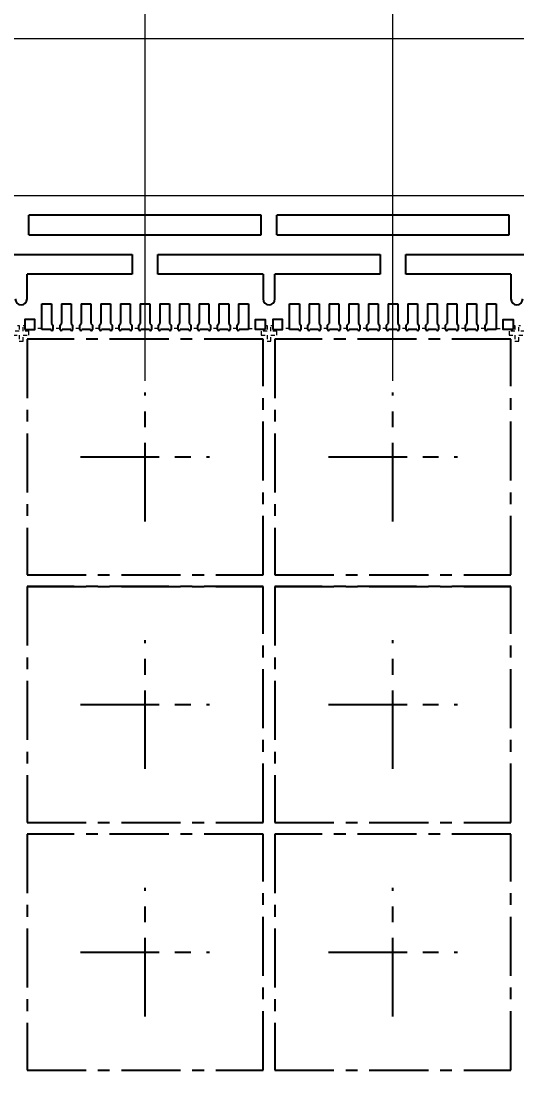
# Model space of a CAD drawing. Header units: millimetres. Extents: x 586 to 984, y 385 to 645.
# Drawn here: x 673.33 to 685.93, y 575.59 to 602.43 of the extents above; entities that cross this region are included whole.
import ezdxf

# ---------------------------------------------------------------- set-up
doc = ezdxf.new("R2010")
doc.units = ezdxf.units.MM
doc.linetypes.add('CENTER', pattern=[2, 1.25, -0.25, 0.25, -0.25])
doc.linetypes.add('HIDDEN', pattern=[0.375, 0.25, -0.125])
for name, color, linetype in [('1', 7, 'Continuous'), ('1D', 4, 'Continuous'), ('center', 1, 'Continuous'), ('LFBOT', 4, 'Continuous'), ('LFTOP', 7, 'Continuous'), ('PKG', 2, 'Continuous'), ('标注', 4, 'Continuous')]:
    doc.layers.add(name, color=color, linetype=linetype)
doc.layers.add('DIM', color=4, linetype='Continuous', lineweight=18)
doc.styles.add('SIMPLEX', font='SIMPLEX')
doc.dimstyles.get("Standard").update_dxf_attribs({"dimscale": 4.5, "dimtxt": 0.16, "dimasz": 0.12, "dimexe": 0.08, "dimexo": 0.05, "dimgap": 0.08, "dimtad": 0, "dimdec": 3, "dimzin": 0, "dimdsep": 46, "dimtxsty": 'Standard', "dimcen": 0.09, "dimadec": 0, "dimazin": 0, "dimtfac": 1, "dimtdec": 3, "dimtmove": 0, "dimatfit": 3, "dimfxl": 1, "dimtolj": 1, "dimtzin": 0, "dimarcsym": 0})

# ---------------------------------------------------------------- blocks, each defined once
blk = doc.blocks.new('*D56')
at = {"layer": 'Defpoints', "color": 0}
for p in [(655.911, 607.969), (693.328, 600.475), (655.078, 590.087)]:
    blk.add_point(p, dxfattribs=at)
at = {"layer": '标注', "color": 1, "lineweight": 5}
for p, q in [((655.911, 606.799), (655.911, 607.969)), ((655.078, 605.629), (655.911, 606.799)), ((655.078, 590.402), (655.078, 605.629))]:
    blk.add_line(p, q, dxfattribs=at)
at = {"layer": '标注', "color": 1, "lineweight": 0, "insert": (655.911, 610.845), "char_height": 1.125, "attachment_point": 5, "rotation": 90, "style": 'SIMPLEX'}
blk.add_mtext('38.250', dxfattribs=at)

msp = doc.modelspace()

# ---------------------------------------------------------------- linework, layer by layer
at = {"layer": '1'}
for p, q in [((679.4284, 597.4869, -0.0958), (673.5284, 597.4869, -0.0958)), ((673.5284, 596.9869, -0.0958), (673.5284, 597.4869, -0.0958)), ((679.4284, 596.9869, -0.0958), (679.4284, 597.4869, -0.0958)), ((685.7284, 597.4869, -0.0958), (679.8284, 597.4869, -0.0958)), ((679.8284, 596.9869, -0.0958), (679.8284, 597.4869, -0.0958)), ((685.7284, 596.9869, -0.0958), (685.7284, 597.4869, -0.0958)), ((673.5284, 596.9869, -0.0958), (679.4284, 596.9869, -0.0958)), ((679.8284, 596.9869, -0.0958), (685.7284, 596.9869, -0.0958))]:
    msp.add_line(p, q, dxfattribs=at)
at = {"layer": '1', "ltscale": 10}
for p, q in [((670.5034, 596.4869, -0.0958), (676.1534, 596.4869, -0.0958)), ((676.1534, 596.4869, -0.0958), (676.1534, 595.9869, -0.0958)), ((676.8034, 595.9869, -0.0958), (676.8034, 596.4869, -0.0958)), ((676.8034, 596.4869, -0.0958), (682.4534, 596.4869, -0.0958)), ((682.4534, 596.4869, -0.0958), (682.4534, 595.9869, -0.0958)), ((683.1034, 595.9869, -0.0958), (683.1034, 596.4869, -0.0958)), ((683.1034, 596.4869, -0.0958), (688.7534, 596.4869, -0.0958)), ((676.1534, 595.9869, -0.0958), (673.4784, 595.9869, -0.0958)), ((673.4784, 595.3569, -0.0958), (673.4784, 595.9869, -0.0958)), ((679.4784, 595.9869, -0.0958), (676.8034, 595.9869, -0.0958)), ((679.4784, 595.9869, -0.0958), (679.4784, 595.3569, -0.0958)), ((682.4534, 595.9869, -0.0958), (679.7784, 595.9869, -0.0958)), ((679.7784, 595.3569, -0.0958), (679.7784, 595.9869, -0.0958)), ((685.7784, 595.9869, -0.0958), (683.1034, 595.9869, -0.0958)), ((685.7784, 595.9869, -0.0958), (685.7784, 595.3569, -0.0958))]:
    msp.add_line(p, q, dxfattribs=at)
at = {"layer": '1', "color": 1, "lineweight": 0, "elevation": -0.0958}
msp.add_lwpolyline([(737.2284, 523.9869), (655.0784, 523.9869), (654.0784, 524.9869), (654.0784, 535.4869), (654.6784, 535.4869, 0.4142136), (655.0784, 535.8869), (655.0784, 555.0869, 0.4142136), (654.6784, 555.4869), (654.0784, 555.4869), (654.0784, 570.4869), (654.6784, 570.4869, 0.4142136), (655.0784, 570.8869), (655.0784, 590.0869, 0.4142136), (654.6784, 590.4869), (654.0784, 590.4869), (654.0784, 600.9869), (655.0784, 601.9869), (737.2284, 601.9869)], format="xyb", dxfattribs=at)
at = {"layer": '1', "ltscale": 10}
for centre in [(673.3284, 595.3569, -0.0958), (679.6284, 595.3569, -0.0958), (685.9284, 595.3569, -0.0958)]:
    msp.add_arc(centre, 0.15, 180, 0, dxfattribs=at)
at = {"layer": '1D', "linetype": 'HIDDEN', "lineweight": 0, "ltscale": 0.25, "elevation": -0.0958}
for points in [[(673.2334, 594.6819), (673.2784, 594.6819), (673.2784, 594.5369), (673.1284, 594.5369), (673.1284, 594.4369), (673.2784, 594.4369), (673.2784, 594.2869), (673.3784, 594.2869), (673.3784, 594.4369), (673.5284, 594.4369), (673.5284, 594.5369), (673.3784, 594.5369), (673.3784, 594.6819), (673.4234, 594.6819)], [(679.5334, 594.6819), (679.5784, 594.6819), (679.5784, 594.5369), (679.4284, 594.5369), (679.4284, 594.4369), (679.5784, 594.4369), (679.5784, 594.2869), (679.6784, 594.2869), (679.6784, 594.4369), (679.8284, 594.4369), (679.8284, 594.5369), (679.6784, 594.5369), (679.6784, 594.6819), (679.7234, 594.6819)], [(685.8334, 594.6819), (685.8784, 594.6819), (685.8784, 594.5369), (685.7284, 594.5369), (685.7284, 594.4369), (685.8784, 594.4369), (685.8784, 594.2869), (685.9784, 594.2869), (685.9784, 594.4369), (686.1284, 594.4369), (686.1284, 594.5369), (685.9784, 594.5369), (685.9784, 594.6819), (686.0234, 594.6819)]]:
    msp.add_lwpolyline(points, dxfattribs=at)
at = {"layer": 'center', "linetype": 'CENTER', "ltscale": 1.6}
for p, q in [((676.4784, 589.6969, -0.0958), (676.4784, 592.9769, -0.0958)), ((682.7784, 589.6969, -0.0958), (682.7784, 592.9769, -0.0958)), ((674.8384, 591.3369, -0.0958), (678.1184, 591.3369, -0.0958)), ((681.1384, 591.3369, -0.0958), (684.4184, 591.3369, -0.0958)), ((676.4784, 583.3969, -0.0958), (676.4784, 586.6769, -0.0958)), ((682.7784, 583.3969, -0.0958), (682.7784, 586.6769, -0.0958)), ((674.8384, 585.0369, -0.0958), (678.1184, 585.0369, -0.0958)), ((681.1384, 585.0369, -0.0958), (684.4184, 585.0369, -0.0958)), ((676.4784, 577.0969, -0.0958), (676.4784, 580.3769, -0.0958)), ((682.7784, 577.0969, -0.0958), (682.7784, 580.3769, -0.0958)), ((674.8384, 578.7369, -0.0958), (678.1184, 578.7369, -0.0958)), ((681.1384, 578.7369, -0.0958), (684.4184, 578.7369, -0.0958))]:
    msp.add_line(p, q, dxfattribs=at)
at = {"layer": 'DIM'}
for p, q in [((676.4784, 593.2769, -0.0958), (676.4784, 607.9043, -0.0958)), ((682.7784, 593.2769, -0.0958), (682.7784, 607.9043, -0.0958))]:
    msp.add_line(p, q, dxfattribs=at)
at = {"layer": 'DIM', "color": 1}
msp.add_line((658.5784, 597.9869, -0.0958), (730.5784, 597.9869, -0.0958), dxfattribs=at)
at = {"layer": 'LFBOT', "linetype": 'HIDDEN', "lineweight": 5, "ltscale": 0.3}
for p, q in [((673.8534, 594.6069, -0.0958), (673.6734, 594.6069, -0.0958)), ((674.3184, 594.6069, -0.0958), (674.1384, 594.6069, -0.0958)), ((674.8184, 594.6069, -0.0958), (674.6384, 594.6069, -0.0958)), ((675.3184, 594.6069, -0.0958), (675.1384, 594.6069, -0.0958)), ((675.8184, 594.6069, -0.0958), (675.6384, 594.6069, -0.0958)), ((676.3184, 594.6069, -0.0958), (676.1384, 594.6069, -0.0958)), ((676.8184, 594.6069, -0.0958), (676.6384, 594.6069, -0.0958)), ((677.3184, 594.6069, -0.0958), (677.1384, 594.6069, -0.0958)), ((677.8184, 594.6069, -0.0958), (677.6384, 594.6069, -0.0958)), ((678.3184, 594.6069, -0.0958), (678.1384, 594.6069, -0.0958)), ((678.8184, 594.6069, -0.0958), (678.6384, 594.6069, -0.0958)), ((679.1034, 594.6069, -0.0958), (679.2834, 594.6069, -0.0958)), ((680.1534, 594.6069, -0.0958), (679.9734, 594.6069, -0.0958)), ((680.6184, 594.6069, -0.0958), (680.4384, 594.6069, -0.0958)), ((681.1184, 594.6069, -0.0958), (680.9384, 594.6069, -0.0958)), ((681.6184, 594.6069, -0.0958), (681.4384, 594.6069, -0.0958)), ((682.1184, 594.6069, -0.0958), (681.9384, 594.6069, -0.0958)), ((682.6184, 594.6069, -0.0958), (682.4384, 594.6069, -0.0958)), ((683.1184, 594.6069, -0.0958), (682.9384, 594.6069, -0.0958)), ((683.6184, 594.6069, -0.0958), (683.4384, 594.6069, -0.0958)), ((684.1184, 594.6069, -0.0958), (683.9384, 594.6069, -0.0958)), ((684.6184, 594.6069, -0.0958), (684.4384, 594.6069, -0.0958)), ((685.1184, 594.6069, -0.0958), (684.9384, 594.6069, -0.0958)), ((685.4034, 594.6069, -0.0958), (685.5834, 594.6069, -0.0958))]:
    msp.add_line(p, q, dxfattribs=at)
at = {"layer": 'LFTOP', "color": 7}
for p, q in [((673.8534, 594.5819, -0.0958), (673.8534, 595.2369, -0.0958)), ((674.1034, 595.2369, -0.0958), (674.1034, 594.7369, -0.0958)), ((674.3534, 595.2369, -0.0958), (674.3534, 594.7369, -0.0958)), ((674.6034, 595.2369, -0.0958), (674.6034, 594.7369, -0.0958)), ((674.8534, 595.2369, -0.0958), (674.8534, 594.7369, -0.0958)), ((675.1034, 595.2369, -0.0958), (675.1034, 594.7369, -0.0958)), ((675.3534, 595.2369, -0.0958), (675.3534, 594.7369, -0.0958)), ((675.6034, 595.2369, -0.0958), (675.6034, 594.7369, -0.0958)), ((675.8534, 595.2369, -0.0958), (675.8534, 594.7369, -0.0958)), ((676.1034, 595.2369, -0.0958), (676.1034, 594.7369, -0.0958)), ((676.3534, 595.2369, -0.0958), (676.3534, 594.7369, -0.0958)), ((676.6034, 595.2369, -0.0958), (676.6034, 594.7369, -0.0958)), ((676.8534, 595.2369, -0.0958), (676.8534, 594.7369, -0.0958)), ((677.1034, 595.2369, -0.0958), (677.1034, 594.7369, -0.0958)), ((677.3534, 595.2369, -0.0958), (677.3534, 594.7369, -0.0958)), ((677.6034, 595.2369, -0.0958), (677.6034, 594.7369, -0.0958)), ((677.8534, 595.2369, -0.0958), (677.8534, 594.7369, -0.0958)), ((678.1034, 595.2369, -0.0958), (678.1034, 594.7369, -0.0958)), ((678.3534, 595.2369, -0.0958), (678.3534, 594.7369, -0.0958)), ((678.6034, 595.2369, -0.0958), (678.6034, 594.7369, -0.0958)), ((678.8534, 595.2369, -0.0958), (678.8534, 594.7369, -0.0958)), ((679.1034, 595.2369, -0.0958), (679.1034, 594.5819, -0.0958)), ((680.1534, 594.5819, -0.0958), (680.1534, 595.2369, -0.0958)), ((680.4034, 595.2369, -0.0958), (680.4034, 594.7369, -0.0958)), ((680.6534, 595.2369, -0.0958), (680.6534, 594.7369, -0.0958)), ((680.9034, 595.2369, -0.0958), (680.9034, 594.7369, -0.0958)), ((681.1534, 595.2369, -0.0958), (681.1534, 594.7369, -0.0958)), ((681.4034, 595.2369, -0.0958), (681.4034, 594.7369, -0.0958)), ((681.6534, 595.2369, -0.0958), (681.6534, 594.7369, -0.0958)), ((681.9034, 595.2369, -0.0958), (681.9034, 594.7369, -0.0958)), ((682.1534, 595.2369, -0.0958), (682.1534, 594.7369, -0.0958)), ((682.4034, 595.2369, -0.0958), (682.4034, 594.7369, -0.0958)), ((682.6534, 595.2369, -0.0958), (682.6534, 594.7369, -0.0958)), ((682.9034, 595.2369, -0.0958), (682.9034, 594.7369, -0.0958)), ((683.1534, 595.2369, -0.0958), (683.1534, 594.7369, -0.0958)), ((683.4034, 595.2369, -0.0958), (683.4034, 594.7369, -0.0958)), ((683.6534, 595.2369, -0.0958), (683.6534, 594.7369, -0.0958)), ((683.9034, 595.2369, -0.0958), (683.9034, 594.7369, -0.0958)), ((684.1534, 595.2369, -0.0958), (684.1534, 594.7369, -0.0958)), ((684.4034, 595.2369, -0.0958), (684.4034, 594.7369, -0.0958)), ((684.6534, 595.2369, -0.0958), (684.6534, 594.7369, -0.0958)), ((684.9034, 595.2369, -0.0958), (684.9034, 594.7369, -0.0958)), ((685.1534, 595.2369, -0.0958), (685.1534, 594.7369, -0.0958)), ((685.4034, 595.2369, -0.0958), (685.4034, 594.5819, -0.0958)), ((674.0884, 594.5819, -0.0958), (673.8534, 594.5819, -0.0958)), ((674.1034, 594.7369, -0.0958), (674.1384, 594.6869, -0.0958)), ((674.1384, 594.6869, -0.0958), (674.1384, 594.5819, -0.0958)), ((674.3184, 594.6869, -0.0958), (674.3534, 594.7369, -0.0958)), ((674.3184, 594.5819, -0.0958), (674.3184, 594.6869, -0.0958)), ((674.5884, 594.5819, -0.0958), (674.3684, 594.5819, -0.0958)), ((674.6034, 594.7369, -0.0958), (674.6384, 594.6869, -0.0958)), ((674.6384, 594.6869, -0.0958), (674.6384, 594.5819, -0.0958)), ((674.8184, 594.6869, -0.0958), (674.8534, 594.7369, -0.0958)), ((674.8184, 594.5819, -0.0958), (674.8184, 594.6869, -0.0958)), ((675.0884, 594.5819, -0.0958), (674.8684, 594.5819, -0.0958)), ((675.1034, 594.7369, -0.0958), (675.1384, 594.6869, -0.0958)), ((675.1384, 594.6869, -0.0958), (675.1384, 594.5819, -0.0958)), ((675.3184, 594.6869, -0.0958), (675.3534, 594.7369, -0.0958)), ((675.3184, 594.5819, -0.0958), (675.3184, 594.6869, -0.0958)), ((675.5884, 594.5819, -0.0958), (675.3684, 594.5819, -0.0958)), ((675.6034, 594.7369, -0.0958), (675.6384, 594.6869, -0.0958)), ((675.6384, 594.6869, -0.0958), (675.6384, 594.5819, -0.0958)), ((675.8184, 594.6869, -0.0958), (675.8534, 594.7369, -0.0958)), ((675.8184, 594.5819, -0.0958), (675.8184, 594.6869, -0.0958)), ((676.0884, 594.5819, -0.0958), (675.8684, 594.5819, -0.0958)), ((676.1034, 594.7369, -0.0958), (676.1384, 594.6869, -0.0958)), ((676.1384, 594.6869, -0.0958), (676.1384, 594.5819, -0.0958)), ((676.3184, 594.6869, -0.0958), (676.3534, 594.7369, -0.0958)), ((676.3184, 594.5819, -0.0958), (676.3184, 594.6869, -0.0958)), ((676.5884, 594.5819, -0.0958), (676.3684, 594.5819, -0.0958)), ((676.6034, 594.7369, -0.0958), (676.6384, 594.6869, -0.0958)), ((676.6384, 594.6869, -0.0958), (676.6384, 594.5819, -0.0958)), ((676.8184, 594.6869, -0.0958), (676.8534, 594.7369, -0.0958)), ((676.8184, 594.5819, -0.0958), (676.8184, 594.6869, -0.0958)), ((677.0884, 594.5819, -0.0958), (676.8684, 594.5819, -0.0958)), ((677.1034, 594.7369, -0.0958), (677.1384, 594.6869, -0.0958)), ((677.1384, 594.6869, -0.0958), (677.1384, 594.5819, -0.0958)), ((677.3184, 594.6869, -0.0958), (677.3534, 594.7369, -0.0958)), ((677.3184, 594.5819, -0.0958), (677.3184, 594.6869, -0.0958)), ((677.5884, 594.5819, -0.0958), (677.3684, 594.5819, -0.0958)), ((677.6034, 594.7369, -0.0958), (677.6384, 594.6869, -0.0958)), ((677.6384, 594.6869, -0.0958), (677.6384, 594.5819, -0.0958)), ((677.8184, 594.6869, -0.0958), (677.8534, 594.7369, -0.0958)), ((677.8184, 594.5819, -0.0958), (677.8184, 594.6869, -0.0958)), ((678.0884, 594.5819, -0.0958), (677.8684, 594.5819, -0.0958)), ((678.1034, 594.7369, -0.0958), (678.1384, 594.6869, -0.0958)), ((678.1384, 594.6869, -0.0958), (678.1384, 594.5819, -0.0958)), ((678.3184, 594.6869, -0.0958), (678.3534, 594.7369, -0.0958)), ((678.3184, 594.5819, -0.0958), (678.3184, 594.6869, -0.0958)), ((678.5884, 594.5819, -0.0958), (678.3684, 594.5819, -0.0958)), ((678.6034, 594.7369, -0.0958), (678.6384, 594.6869, -0.0958)), ((678.6384, 594.6869, -0.0958), (678.6384, 594.5819, -0.0958)), ((678.8184, 594.6869, -0.0958), (678.8534, 594.7369, -0.0958)), ((678.8184, 594.5819, -0.0958), (678.8184, 594.6869, -0.0958)), ((679.1034, 594.5819, -0.0958), (678.8684, 594.5819, -0.0958)), ((680.3884, 594.5819, -0.0958), (680.1534, 594.5819, -0.0958)), ((680.4034, 594.7369, -0.0958), (680.4384, 594.6869, -0.0958)), ((680.4384, 594.6869, -0.0958), (680.4384, 594.5819, -0.0958)), ((680.6184, 594.6869, -0.0958), (680.6534, 594.7369, -0.0958)), ((680.6184, 594.5819, -0.0958), (680.6184, 594.6869, -0.0958)), ((680.8884, 594.5819, -0.0958), (680.6684, 594.5819, -0.0958)), ((680.9034, 594.7369, -0.0958), (680.9384, 594.6869, -0.0958)), ((680.9384, 594.6869, -0.0958), (680.9384, 594.5819, -0.0958)), ((681.1184, 594.6869, -0.0958), (681.1534, 594.7369, -0.0958)), ((681.1184, 594.5819, -0.0958), (681.1184, 594.6869, -0.0958)), ((681.3884, 594.5819, -0.0958), (681.1684, 594.5819, -0.0958)), ((681.4034, 594.7369, -0.0958), (681.4384, 594.6869, -0.0958)), ((681.4384, 594.6869, -0.0958), (681.4384, 594.5819, -0.0958)), ((681.6184, 594.6869, -0.0958), (681.6534, 594.7369, -0.0958)), ((681.6184, 594.5819, -0.0958), (681.6184, 594.6869, -0.0958)), ((681.8884, 594.5819, -0.0958), (681.6684, 594.5819, -0.0958)), ((681.9034, 594.7369, -0.0958), (681.9384, 594.6869, -0.0958)), ((681.9384, 594.6869, -0.0958), (681.9384, 594.5819, -0.0958)), ((682.1184, 594.6869, -0.0958), (682.1534, 594.7369, -0.0958)), ((682.1184, 594.5819, -0.0958), (682.1184, 594.6869, -0.0958)), ((682.3884, 594.5819, -0.0958), (682.1684, 594.5819, -0.0958)), ((682.4034, 594.7369, -0.0958), (682.4384, 594.6869, -0.0958)), ((682.4384, 594.6869, -0.0958), (682.4384, 594.5819, -0.0958)), ((682.6184, 594.6869, -0.0958), (682.6534, 594.7369, -0.0958)), ((682.6184, 594.5819, -0.0958), (682.6184, 594.6869, -0.0958)), ((682.8884, 594.5819, -0.0958), (682.6684, 594.5819, -0.0958)), ((682.9034, 594.7369, -0.0958), (682.9384, 594.6869, -0.0958)), ((682.9384, 594.6869, -0.0958), (682.9384, 594.5819, -0.0958)), ((683.1184, 594.6869, -0.0958), (683.1534, 594.7369, -0.0958)), ((683.1184, 594.5819, -0.0958), (683.1184, 594.6869, -0.0958)), ((683.3884, 594.5819, -0.0958), (683.1684, 594.5819, -0.0958)), ((683.4034, 594.7369, -0.0958), (683.4384, 594.6869, -0.0958)), ((683.4384, 594.6869, -0.0958), (683.4384, 594.5819, -0.0958)), ((683.6184, 594.6869, -0.0958), (683.6534, 594.7369, -0.0958)), ((683.6184, 594.5819, -0.0958), (683.6184, 594.6869, -0.0958)), ((683.8884, 594.5819, -0.0958), (683.6684, 594.5819, -0.0958)), ((683.9034, 594.7369, -0.0958), (683.9384, 594.6869, -0.0958)), ((683.9384, 594.6869, -0.0958), (683.9384, 594.5819, -0.0958)), ((684.1184, 594.6869, -0.0958), (684.1534, 594.7369, -0.0958)), ((684.1184, 594.5819, -0.0958), (684.1184, 594.6869, -0.0958)), ((684.3884, 594.5819, -0.0958), (684.1684, 594.5819, -0.0958)), ((684.4034, 594.7369, -0.0958), (684.4384, 594.6869, -0.0958)), ((684.4384, 594.6869, -0.0958), (684.4384, 594.5819, -0.0958)), ((684.6184, 594.6869, -0.0958), (684.6534, 594.7369, -0.0958)), ((684.6184, 594.5819, -0.0958), (684.6184, 594.6869, -0.0958)), ((684.8884, 594.5819, -0.0958), (684.6684, 594.5819, -0.0958)), ((684.9034, 594.7369, -0.0958), (684.9384, 594.6869, -0.0958)), ((684.9384, 594.6869, -0.0958), (684.9384, 594.5819, -0.0958)), ((685.1184, 594.6869, -0.0958), (685.1534, 594.7369, -0.0958)), ((685.1184, 594.5819, -0.0958), (685.1184, 594.6869, -0.0958)), ((685.4034, 594.5819, -0.0958), (685.1684, 594.5819, -0.0958))]:
    msp.add_line(p, q, dxfattribs=at)
at = {"layer": 'LFTOP'}
for p, q in [((673.8534, 595.2369, -0.0958), (674.1034, 595.2369, -0.0958)), ((674.3534, 595.2369, -0.0958), (674.6034, 595.2369, -0.0958)), ((674.8534, 595.2369, -0.0958), (675.1034, 595.2369, -0.0958)), ((675.3534, 595.2369, -0.0958), (675.6034, 595.2369, -0.0958)), ((675.8534, 595.2369, -0.0958), (676.1034, 595.2369, -0.0958)), ((676.3534, 595.2369, -0.0958), (676.6034, 595.2369, -0.0958)), ((676.8534, 595.2369, -0.0958), (677.1034, 595.2369, -0.0958)), ((677.3534, 595.2369, -0.0958), (677.6034, 595.2369, -0.0958)), ((677.8534, 595.2369, -0.0958), (678.1034, 595.2369, -0.0958)), ((678.3534, 595.2369, -0.0958), (678.6034, 595.2369, -0.0958)), ((678.8534, 595.2369, -0.0958), (679.1034, 595.2369, -0.0958)), ((680.1534, 595.2369, -0.0958), (680.4034, 595.2369, -0.0958)), ((680.6534, 595.2369, -0.0958), (680.9034, 595.2369, -0.0958)), ((681.1534, 595.2369, -0.0958), (681.4034, 595.2369, -0.0958)), ((681.6534, 595.2369, -0.0958), (681.9034, 595.2369, -0.0958)), ((682.1534, 595.2369, -0.0958), (682.4034, 595.2369, -0.0958)), ((682.6534, 595.2369, -0.0958), (682.9034, 595.2369, -0.0958)), ((683.1534, 595.2369, -0.0958), (683.4034, 595.2369, -0.0958)), ((683.6534, 595.2369, -0.0958), (683.9034, 595.2369, -0.0958)), ((684.1534, 595.2369, -0.0958), (684.4034, 595.2369, -0.0958)), ((684.6534, 595.2369, -0.0958), (684.9034, 595.2369, -0.0958)), ((685.1534, 595.2369, -0.0958), (685.4034, 595.2369, -0.0958))]:
    msp.add_line(p, q, dxfattribs=at)
at = {"layer": 'LFTOP', "color": 7, "elevation": -0.0958}
for points in [[(673.4234, 594.5819), (673.6734, 594.5819), (673.6734, 594.8319), (673.4234, 594.8319)], [(679.5334, 594.5819), (679.2834, 594.5819), (679.2834, 594.8319), (679.5334, 594.8319)], [(679.7234, 594.5819), (679.9734, 594.5819), (679.9734, 594.8319), (679.7234, 594.8319)], [(685.8334, 594.5819), (685.5834, 594.5819), (685.5834, 594.8319), (685.8334, 594.8319)]]:
    msp.add_lwpolyline(points, close=True, dxfattribs=at)
at = {"layer": 'LFTOP', "color": 7}
for centre in [(674.1134, 594.5819, -0.0958), (674.3434, 594.5819, -0.0958), (674.6134, 594.5819, -0.0958), (674.8434, 594.5819, -0.0958), (675.1134, 594.5819, -0.0958), (675.3434, 594.5819, -0.0958), (675.6134, 594.5819, -0.0958), (675.8434, 594.5819, -0.0958), (676.1134, 594.5819, -0.0958), (676.3434, 594.5819, -0.0958), (676.6134, 594.5819, -0.0958), (676.8434, 594.5819, -0.0958), (677.1134, 594.5819, -0.0958), (677.3434, 594.5819, -0.0958), (677.6134, 594.5819, -0.0958), (677.8434, 594.5819, -0.0958), (678.1134, 594.5819, -0.0958), (678.3434, 594.5819, -0.0958), (678.6134, 594.5819, -0.0958), (678.8434, 594.5819, -0.0958), (680.4134, 594.5819, -0.0958), (680.6434, 594.5819, -0.0958), (680.9134, 594.5819, -0.0958), (681.1434, 594.5819, -0.0958), (681.4134, 594.5819, -0.0958), (681.6434, 594.5819, -0.0958), (681.9134, 594.5819, -0.0958), (682.1434, 594.5819, -0.0958), (682.4134, 594.5819, -0.0958), (682.6434, 594.5819, -0.0958), (682.9134, 594.5819, -0.0958), (683.1434, 594.5819, -0.0958), (683.4134, 594.5819, -0.0958), (683.6434, 594.5819, -0.0958), (683.9134, 594.5819, -0.0958), (684.1434, 594.5819, -0.0958), (684.4134, 594.5819, -0.0958), (684.6434, 594.5819, -0.0958), (684.9134, 594.5819, -0.0958), (685.1434, 594.5819, -0.0958)]:
    msp.add_arc(centre, 0.025, 180, 0, dxfattribs=at)
at = {"layer": 'PKG', "color": 2, "linetype": 'CENTER', "ltscale": 1.2}
for p, q in [((679.4784, 594.3369, -0.0958), (673.4784, 594.3369, -0.0958)), ((673.4784, 594.3369, -0.0958), (673.4784, 588.3369, -0.0958)), ((679.4784, 588.3369, -0.0958), (679.4784, 594.3369, -0.0958)), ((685.7784, 594.3369, -0.0958), (679.7784, 594.3369, -0.0958)), ((679.7784, 594.3369, -0.0958), (679.7784, 588.3369, -0.0958)), ((685.7784, 588.3369, -0.0958), (685.7784, 594.3369, -0.0958)), ((673.4784, 588.3369, -0.0958), (679.4784, 588.3369, -0.0958)), ((679.7784, 588.3369, -0.0958), (685.7784, 588.3369, -0.0958)), ((679.4784, 588.0369, -0.0958), (673.4784, 588.0369, -0.0958)), ((673.4784, 588.0369, -0.0958), (673.4784, 582.0369, -0.0958)), ((673.4784, 588.0369, -0.0958), (679.4784, 588.0369, -0.0958)), ((679.4784, 582.0369, -0.0958), (679.4784, 588.0369, -0.0958)), ((685.7784, 588.0369, -0.0958), (679.7784, 588.0369, -0.0958)), ((679.7784, 588.0369, -0.0958), (679.7784, 582.0369, -0.0958)), ((679.7784, 588.0369, -0.0958), (685.7784, 588.0369, -0.0958)), ((685.7784, 582.0369, -0.0958), (685.7784, 588.0369, -0.0958)), ((673.4784, 582.0369, -0.0958), (679.4784, 582.0369, -0.0958)), ((679.7784, 582.0369, -0.0958), (685.7784, 582.0369, -0.0958)), ((679.4784, 581.7369, -0.0958), (673.4784, 581.7369, -0.0958)), ((673.4784, 581.7369, -0.0958), (673.4784, 575.7369, -0.0958)), ((679.4784, 575.7369, -0.0958), (679.4784, 581.7369, -0.0958)), ((685.7784, 581.7369, -0.0958), (679.7784, 581.7369, -0.0958)), ((679.7784, 581.7369, -0.0958), (679.7784, 575.7369, -0.0958)), ((685.7784, 575.7369, -0.0958), (685.7784, 581.7369, -0.0958)), ((673.4784, 575.7369, -0.0958), (679.4784, 575.7369, -0.0958)), ((679.7784, 575.7369, -0.0958), (685.7784, 575.7369, -0.0958))]:
    msp.add_line(p, q, dxfattribs=at)

# ---------------------------------------------------------------- dimensions: what is measured, and where the dimension line sits
at = {"layer": '标注', "color": 4, "lineweight": 0}
dim = msp.add_ordinate_dim(feature_location=(655.0784, 590.0869, -0.0958), offset=(0.8329, 17.8825), dtype=1, origin=(693.3284, 600.4749, -0.0958), dimstyle='Standard', override={"dimtxt": 0.25, "dimasz": 0.13, "dimexe": 0.07, "dimexo": 0.07, "dimgap": 0.02, "dimdec": 3, "dimzin": 1, "dimtxsty": 'SIMPLEX', "dimcen": 0.1, "dimclrd": 256, "dimclre": 1, "dimclrt": 1, "dimatfit": 0, "dimtolj": 0, "dimtzin": 8, "dimlwd": 65535, "dimlwe": 5}, dxfattribs=at)
dim.commit()
dim.dimension.update_dxf_attribs({"geometry": '*D56', "text_midpoint": (655.9113, 610.8451, 0.0667)})

doc.saveas('drawing.dxf')
